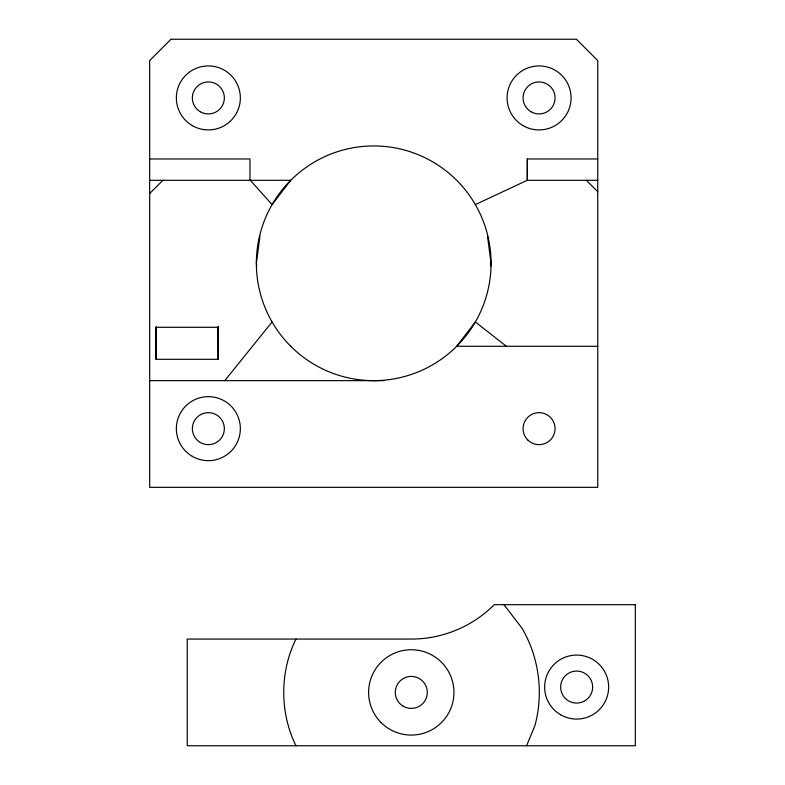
<?xml version="1.0" encoding="UTF-8"?>
<svg xmlns="http://www.w3.org/2000/svg" width="785" height="785" viewBox="0 0 785 785"><rect width="100%" height="100%" fill="white"/><g stroke="black" fill="none" stroke-linecap="round" stroke-linejoin="round"><path stroke-width="1.18" d="M475.347 204.61L527.226 180.305L527.343 158.972L597.748 158.972M259.923 236.197L256.361 263.289L256.724 266.076M490.703 266.076L491.067 263.289L487.505 236.197M295.994 639.068C279.646 672.029 279.646 712.79 295.994 745.75M526.578 745.75L534.948 725.546A128.024 128.024 0 0 0 522.153 628.392L503.97 604.695M224.765 380.637L272.081 321.968M149.68 193.532L162.897 180.305M149.68 158.972L249.964 158.972L249.964 180.305M149.68 180.305L290.735 180.305L272.081 204.61L250.317 180.305M527.226 180.305L597.748 180.305M218.201 326.383L218.201 359.304L156.078 359.304L156.078 327.296L218.083 327.296M597.748 346.273L456.693 346.273L475.347 321.968L506.374 346.273M149.68 380.637L383.816 380.637M586.346 180.305L597.748 191.707M156.078 327.296L156.333 346.45M156.078 334.734L156.205 359.304M527.343 158.972L527.343 180.305M217.955 327.296L218.083 359.304M156.333 326.383L156.333 359.304M171.012 39.25L149.68 60.582L149.68 487.328L597.748 487.328L597.748 60.582L576.416 39.25L171.012 39.25M635.32 604.695L494.265 604.695A117.357 117.357 0 0 1 411.791 639.068L187.252 639.068L187.252 745.75L635.32 745.75L635.32 604.695M290.735 346.273A117.357 117.357 0 0 0 487.073 293.659A117.357 117.357 0 0 0 343.339 149.935A117.357 117.357 0 0 0 290.735 346.273M527.755 439.963A16.004 16.004 0 0 0 554.534 432.79A16.004 16.004 0 0 0 534.928 413.195A16.004 16.004 0 0 0 527.755 439.963M200.352 111.784A16.004 16.004 0 0 0 224.353 97.929A16.004 16.004 0 0 0 200.352 84.064A16.004 16.004 0 0 0 200.352 111.784M531.072 111.784A16.004 16.004 0 0 0 555.073 97.929A16.004 16.004 0 0 0 531.072 84.064A16.004 16.004 0 0 0 531.072 111.784M200.352 442.504A16.004 16.004 0 0 0 224.353 428.649A16.004 16.004 0 0 0 200.352 414.794A16.004 16.004 0 0 0 200.352 442.504M192.354 125.639A32.008 32.008 0 0 0 240.357 97.929A32.008 32.008 0 0 0 192.354 70.208A32.008 32.008 0 0 0 192.354 125.639M523.075 125.639A32.008 32.008 0 0 0 571.078 97.929A32.008 32.008 0 0 0 523.075 70.208A32.008 32.008 0 0 0 523.075 125.639M192.354 456.37A32.008 32.008 0 0 0 240.357 428.649A32.008 32.008 0 0 0 192.354 400.929A32.008 32.008 0 0 0 192.354 456.37M565.328 698.385A16.004 16.004 0 0 0 592.106 691.212A16.004 16.004 0 0 0 572.5 671.617A16.004 16.004 0 0 0 565.328 698.385M403.284 706.264A16.004 16.004 0 0 0 427.285 692.409A16.004 16.004 0 0 0 403.284 678.544A16.004 16.004 0 0 0 403.284 706.264M381.108 722.583A42.675 42.675 0 0 0 452.503 703.448A42.675 42.675 0 0 0 400.242 651.187A42.675 42.675 0 0 0 381.108 722.583M560.647 714.792A32.008 32.008 0 0 0 608.65 687.071A32.008 32.008 0 0 0 560.647 659.361A32.008 32.008 0 0 0 560.647 714.792"/></g></svg>
